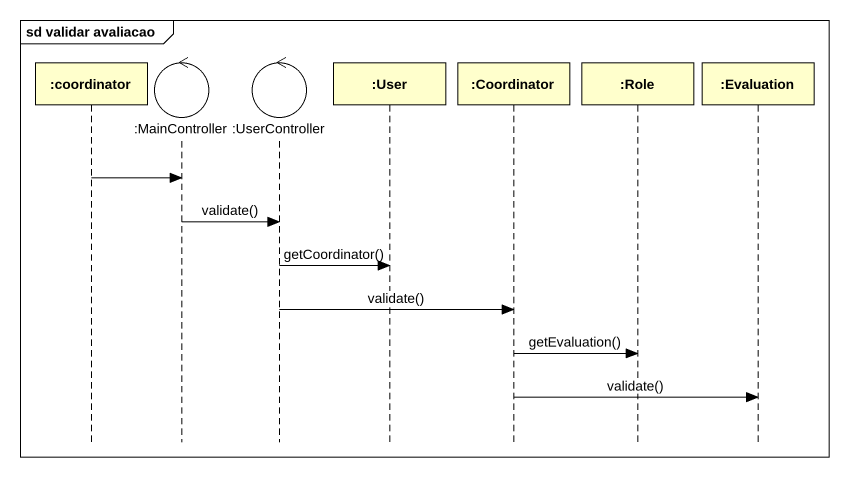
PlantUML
@startuml
mainframe sd validar avaliacao
hide footbox
participant ":coordinator" as coordinator
control ":MainController" as MainController
control ":UserController" as UserController
participant ":User" as User
participant ":Coordinator" as Coordinator
participant ":Role" as Role
participant ":Evaluation" as Evaluation

coordinator -> MainController
MainController -> UserController : validate()
UserController -> User : getCoordinator()
UserController -> Coordinator : validate()
Coordinator -> Role : getEvaluation()
Coordinator -> Evaluation : validate()
@enduml
